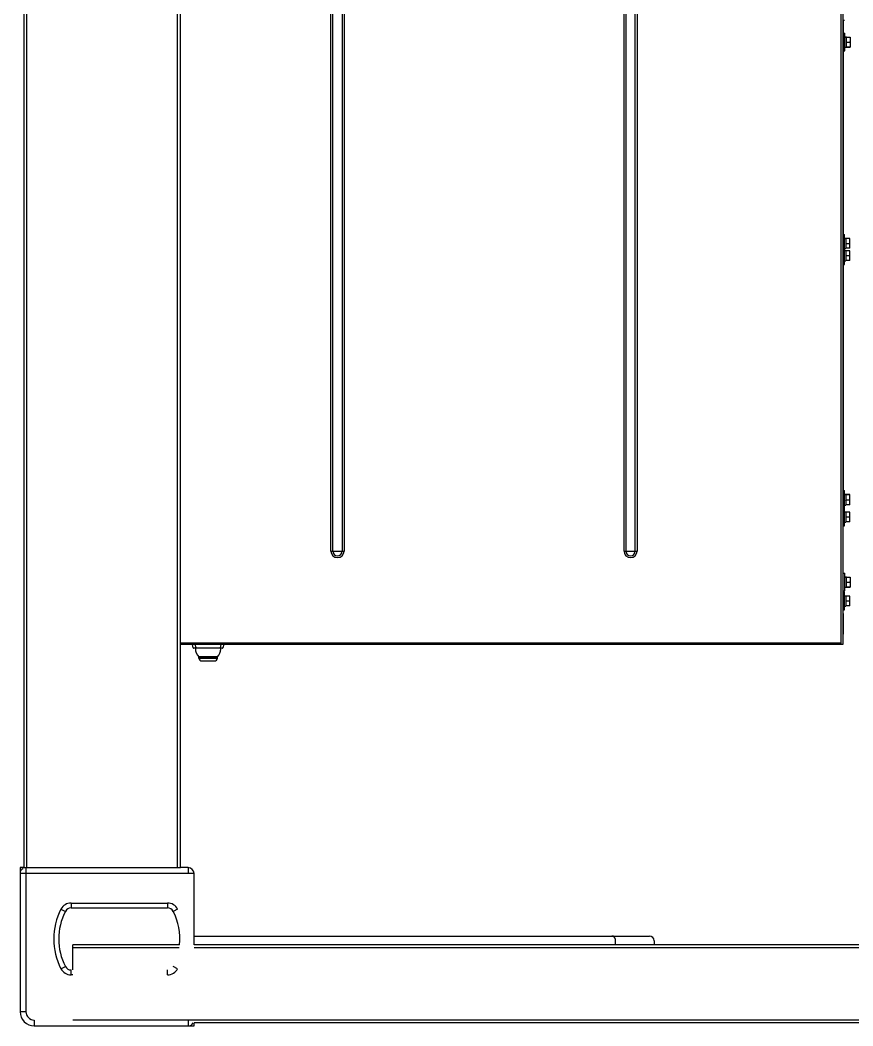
# Model space of a CAD drawing. Header units: millimetres. Extents: x 32496 to 166256, y 3504 to 23939.
# Drawn here: x 39995 to 40847, y 19729 to 20758 of the extents above; entities that cross this region are included whole.
import ezdxf

# ---------------------------------------------------------------- set-up
doc = ezdxf.new("R2010")
doc.units = ezdxf.units.MM
for name, color, linetype in [('2401-01144-S-M6-16HWM_1_0', 7, 'Continuous'), ('4215-19366_1_1_0', 7, 'Continuous'), ('4215-19374_1_1_0', 7, 'Continuous'), ('4215-23304_2_1_1_0', 7, 'Continuous'), ('FG-S120X100-_0', 7, 'Continuous'), ('FG-S160X160-2114_0', 7, 'Continuous'), ('PRT0001_1_1_1_1_1_1_0', 7, 'Continuous'), ('PRT0007_1_1_1_1_1_1_0', 7, 'Continuous'), ('PRT0023_1_1_1_1_1_1_0', 7, 'Continuous'), ('S04S0230_0', 7, 'Continuous'), ('SJIAOJIAN-2_0', 7, 'Continuous'), ('SJIAOJIAN_0', 7, 'Continuous')]:
    doc.layers.add(name, color=color, linetype=linetype)

msp = doc.modelspace()

# ---------------------------------------------------------------- linework, layer by layer
at = {"layer": '2401-01144-S-M6-16HWM_1_0', "color": 7, "linetype": 'Continuous'}
for p, q in [((40836.64, 20758.388), (40838.24, 20758.388)), ((40836.94, 20744.888), (40838.54, 20744.888)), ((40838.54, 20726.888), (40838.54, 20744.888)), ((40838.54, 20741.238), (40840.14, 20741.238)), ((40840.14, 20741.238), (40840.14, 20730.538)), ((40840.44, 20740.929), (40843.84, 20740.929)), ((40840.44, 20735.972), (40843.84, 20735.972)), ((40844.14, 20740.92), (40844.14, 20730.856)), ((40836.94, 20726.888), (40838.54, 20726.888)), ((40838.54, 20730.538), (40840.14, 20730.538)), ((40840.44, 20730.93), (40843.84, 20730.93)), ((40840.44, 20730.847), (40843.84, 20730.847)), ((40836.64, 20538.888), (40838.24, 20538.888)), ((40838.24, 20526.388), (40838.24, 20538.888)), ((40838.24, 20535.238), (40839.84, 20535.238)), ((40839.84, 20535.238), (40839.84, 20524.538)), ((40843.84, 20534.888), (40839.84, 20534.888)), ((40840.14, 20529.888), (40843.54, 20529.888)), ((40843.84, 20524.888), (40843.84, 20534.888)), ((40836.64, 20526.388), (40838.24, 20526.388)), ((40838.24, 20508.388), (40838.24, 20526.388)), ((40838.24, 20524.538), (40839.84, 20524.538)), ((40838.24, 20522.738), (40839.84, 20522.738)), ((40843.84, 20524.888), (40839.84, 20524.888)), ((40839.84, 20522.738), (40839.84, 20512.038)), ((40843.84, 20522.388), (40839.84, 20522.388)), ((40843.84, 20512.388), (40843.84, 20522.388)), ((40836.64, 20508.388), (40838.24, 20508.388)), ((40838.24, 20512.038), (40839.84, 20512.038)), ((40843.84, 20512.388), (40839.84, 20512.388)), ((40840.14, 20517.388), (40843.54, 20517.388)), ((40836.64, 20276.888), (40838.24, 20276.888)), ((40836.64, 20276.388), (40838.24, 20276.388)), ((40838.24, 20276.388), (40838.24, 20276.888)), ((40838.24, 20258.388), (40838.24, 20276.388)), ((40838.24, 20273.238), (40839.84, 20273.238)), ((40838.24, 20272.738), (40839.84, 20272.738)), ((40839.84, 20273.238), (40839.84, 20272.738)), ((40843.84, 20272.888), (40839.84, 20272.888)), ((40839.84, 20272.738), (40839.84, 20262.038)), ((40843.84, 20272.388), (40839.84, 20272.388)), ((40843.84, 20272.388), (40843.84, 20272.888)), ((40843.84, 20262.388), (40843.84, 20272.388)), ((40838.24, 20262.038), (40839.84, 20262.038)), ((40843.84, 20262.388), (40839.84, 20262.388)), ((40840.14, 20267.388), (40843.54, 20267.388)), ((40836.64, 20258.388), (40838.24, 20258.388)), ((40838.24, 20240.888), (40838.24, 20258.388)), ((40838.24, 20255.238), (40839.84, 20255.238)), ((40839.84, 20255.238), (40839.84, 20244.538)), ((40843.84, 20254.888), (40839.84, 20254.888)), ((40843.84, 20244.888), (40843.84, 20254.888)), ((40836.64, 20240.888), (40838.24, 20240.888)), ((40838.24, 20244.538), (40839.84, 20244.538)), ((40843.84, 20244.888), (40839.84, 20244.888)), ((40840.14, 20249.888), (40843.54, 20249.888)), ((40836.94, 20192.138), (40838.54, 20192.138)), ((40838.54, 20174.138), (40838.54, 20192.138)), ((40838.54, 20188.488), (40840.14, 20188.488)), ((40840.14, 20188.488), (40840.14, 20177.788)), ((40840.44, 20188.179), (40843.84, 20188.179)), ((40840.44, 20183.222), (40843.84, 20183.222)), ((40844.14, 20188.17), (40844.14, 20178.106)), ((40836.64, 20172.888), (40838.24, 20172.888)), ((40836.94, 20174.138), (40838.54, 20174.138)), ((40838.24, 20154.888), (40838.24, 20172.888)), ((40838.24, 20169.238), (40839.84, 20169.238)), ((40838.54, 20177.788), (40840.14, 20177.788)), ((40839.84, 20169.238), (40839.84, 20158.538)), ((40843.84, 20168.888), (40839.84, 20168.888)), ((40840.44, 20178.18), (40843.84, 20178.18)), ((40840.44, 20178.097), (40843.84, 20178.097)), ((40843.84, 20158.888), (40843.84, 20168.888)), ((40838.24, 20158.538), (40839.84, 20158.538)), ((40843.84, 20158.888), (40839.84, 20158.888)), ((40840.14, 20163.888), (40843.54, 20163.888)), ((40836.64, 20154.888), (40838.24, 20154.888))]:
    msp.add_line(p, q, dxfattribs=at)
for points, knots in [([(40840.44, 20740.929), (40840.413, 20740.929), (40840.313, 20740.926), (40840.213, 20740.923), (40840.14, 20740.92)], [0, 0, 0, 0, 0.26550087, 1, 1, 1, 1]), ([(40840.14, 20740.363), (40840.163, 20740.411), (40840.256, 20740.603), (40840.359, 20740.791), (40840.44, 20740.929)], [0, 0, 0, 0, 0.24910136, 1, 1, 1, 1]), ([(40840.44, 20735.972), (40840.413, 20736.018), (40840.307, 20736.204), (40840.208, 20736.394), (40840.14, 20736.538)], [0, 0, 0, 0, 0.25093195, 1, 1, 1, 1]), ([(40840.14, 20735.396), (40840.163, 20735.445), (40840.256, 20735.64), (40840.359, 20735.831), (40840.44, 20735.972)], [0, 0, 0, 0, 0.24921086, 1, 1, 1, 1]), ([(40843.84, 20740.929), (40843.866, 20740.929), (40843.966, 20740.926), (40844.066, 20740.923), (40844.14, 20740.92)], [0, 0, 0, 0, 0.26550234, 1, 1, 1, 1]), ([(40844.14, 20740.363), (40844.117, 20740.411), (40844.023, 20740.603), (40843.921, 20740.791), (40843.84, 20740.929)], [0, 0, 0, 0, 0.24910103, 1, 1, 1, 1]), ([(40843.84, 20735.972), (40843.867, 20736.018), (40843.973, 20736.204), (40844.071, 20736.394), (40844.14, 20736.538)], [0, 0, 0, 0, 0.25093247, 1, 1, 1, 1]), ([(40844.14, 20735.396), (40844.117, 20735.445), (40844.023, 20735.64), (40843.921, 20735.831), (40843.84, 20735.972)], [0, 0, 0, 0, 0.24921052, 1, 1, 1, 1]), ([(40840.44, 20730.93), (40840.413, 20730.978), (40840.307, 20731.167), (40840.208, 20731.36), (40840.14, 20731.507)], [0, 0, 0, 0, 0.2508241, 1, 1, 1, 1]), ([(40840.14, 20730.921), (40840.163, 20730.922), (40840.263, 20730.925), (40840.363, 20730.928), (40840.44, 20730.93)], [0, 0, 0, 0, 0.2337023, 1, 1, 1, 1]), ([(40840.44, 20730.847), (40840.413, 20730.848), (40840.313, 20730.851), (40840.213, 20730.854), (40840.14, 20730.856)], [0, 0, 0, 0, 0.26550087, 1, 1, 1, 1]), ([(40843.84, 20730.93), (40843.867, 20730.978), (40843.973, 20731.167), (40844.071, 20731.36), (40844.14, 20731.507)], [0, 0, 0, 0, 0.25082461, 1, 1, 1, 1]), ([(40844.14, 20730.921), (40844.116, 20730.922), (40844.016, 20730.925), (40843.916, 20730.928), (40843.84, 20730.93)], [0, 0, 0, 0, 0.23370306, 1, 1, 1, 1]), ([(40843.84, 20730.847), (40843.866, 20730.848), (40843.966, 20730.851), (40844.066, 20730.854), (40844.14, 20730.856)], [0, 0, 0, 0, 0.26550234, 1, 1, 1, 1]), ([(40839.84, 20534.317), (40839.863, 20534.365), (40839.956, 20534.559), (40840.059, 20534.748), (40840.14, 20534.888)], [0, 0, 0, 0, 0.24915729, 1, 1, 1, 1]), ([(40840.14, 20529.888), (40840.113, 20529.935), (40840.007, 20530.122), (40839.908, 20530.314), (40839.84, 20530.46)], [0, 0, 0, 0, 0.25087687, 1, 1, 1, 1]), ([(40839.84, 20529.317), (40839.863, 20529.365), (40839.956, 20529.559), (40840.059, 20529.748), (40840.14, 20529.888)], [0, 0, 0, 0, 0.24915729, 1, 1, 1, 1]), ([(40843.84, 20534.317), (40843.817, 20534.365), (40843.723, 20534.559), (40843.621, 20534.748), (40843.54, 20534.888)], [0, 0, 0, 0, 0.24915695, 1, 1, 1, 1]), ([(40843.54, 20529.888), (40843.567, 20529.935), (40843.673, 20530.122), (40843.771, 20530.314), (40843.84, 20530.46)], [0, 0, 0, 0, 0.25087739, 1, 1, 1, 1]), ([(40843.84, 20529.317), (40843.817, 20529.365), (40843.723, 20529.559), (40843.621, 20529.748), (40843.54, 20529.888)], [0, 0, 0, 0, 0.24915695, 1, 1, 1, 1]), ([(40840.14, 20524.888), (40840.113, 20524.935), (40840.007, 20525.122), (40839.908, 20525.314), (40839.84, 20525.46)], [0, 0, 0, 0, 0.25087687, 1, 1, 1, 1]), ([(40839.84, 20521.817), (40839.863, 20521.865), (40839.956, 20522.059), (40840.059, 20522.248), (40840.14, 20522.388)], [0, 0, 0, 0, 0.24915729, 1, 1, 1, 1]), ([(40840.14, 20517.388), (40840.113, 20517.435), (40840.007, 20517.622), (40839.908, 20517.814), (40839.84, 20517.96)], [0, 0, 0, 0, 0.25087687, 1, 1, 1, 1]), ([(40843.54, 20524.888), (40843.567, 20524.935), (40843.673, 20525.122), (40843.771, 20525.314), (40843.84, 20525.46)], [0, 0, 0, 0, 0.25087739, 1, 1, 1, 1]), ([(40843.84, 20521.817), (40843.817, 20521.865), (40843.723, 20522.059), (40843.621, 20522.248), (40843.54, 20522.388)], [0, 0, 0, 0, 0.24915695, 1, 1, 1, 1]), ([(40843.54, 20517.388), (40843.567, 20517.435), (40843.673, 20517.622), (40843.771, 20517.814), (40843.84, 20517.96)], [0, 0, 0, 0, 0.25087739, 1, 1, 1, 1]), ([(40839.84, 20516.817), (40839.863, 20516.865), (40839.956, 20517.059), (40840.059, 20517.248), (40840.14, 20517.388)], [0, 0, 0, 0, 0.24915729, 1, 1, 1, 1]), ([(40840.14, 20512.388), (40840.113, 20512.435), (40840.007, 20512.622), (40839.908, 20512.814), (40839.84, 20512.96)], [0, 0, 0, 0, 0.25087687, 1, 1, 1, 1]), ([(40843.84, 20516.817), (40843.817, 20516.865), (40843.723, 20517.059), (40843.621, 20517.248), (40843.54, 20517.388)], [0, 0, 0, 0, 0.24915695, 1, 1, 1, 1]), ([(40843.54, 20512.388), (40843.567, 20512.435), (40843.673, 20512.622), (40843.771, 20512.814), (40843.84, 20512.96)], [0, 0, 0, 0, 0.25087739, 1, 1, 1, 1]), ([(40839.84, 20271.817), (40839.863, 20271.865), (40839.956, 20272.059), (40840.059, 20272.248), (40840.14, 20272.388)], [0, 0, 0, 0, 0.24915729, 1, 1, 1, 1]), ([(40839.874, 20272.388), (40839.894, 20272.431), (40839.978, 20272.6), (40840.069, 20272.765), (40840.14, 20272.888)], [0, 0, 0, 0, 0.2492687, 1, 1, 1, 1]), ([(40843.806, 20272.388), (40843.785, 20272.431), (40843.701, 20272.6), (40843.611, 20272.765), (40843.54, 20272.888)], [0, 0, 0, 0, 0.24926794, 1, 1, 1, 1]), ([(40843.84, 20271.817), (40843.817, 20271.865), (40843.723, 20272.059), (40843.621, 20272.248), (40843.54, 20272.388)], [0, 0, 0, 0, 0.24915695, 1, 1, 1, 1]), ([(40840.14, 20267.388), (40840.113, 20267.435), (40840.007, 20267.622), (40839.908, 20267.814), (40839.84, 20267.96)], [0, 0, 0, 0, 0.25087687, 1, 1, 1, 1]), ([(40839.84, 20266.817), (40839.863, 20266.865), (40839.956, 20267.059), (40840.059, 20267.248), (40840.14, 20267.388)], [0, 0, 0, 0, 0.24915729, 1, 1, 1, 1]), ([(40840.14, 20262.388), (40840.113, 20262.435), (40840.007, 20262.622), (40839.908, 20262.814), (40839.84, 20262.96)], [0, 0, 0, 0, 0.25087687, 1, 1, 1, 1]), ([(40843.54, 20267.388), (40843.567, 20267.435), (40843.673, 20267.622), (40843.771, 20267.814), (40843.84, 20267.96)], [0, 0, 0, 0, 0.25087739, 1, 1, 1, 1]), ([(40843.84, 20266.817), (40843.817, 20266.865), (40843.723, 20267.059), (40843.621, 20267.248), (40843.54, 20267.388)], [0, 0, 0, 0, 0.24915695, 1, 1, 1, 1]), ([(40843.54, 20262.388), (40843.567, 20262.435), (40843.673, 20262.622), (40843.771, 20262.814), (40843.84, 20262.96)], [0, 0, 0, 0, 0.25087739, 1, 1, 1, 1]), ([(40839.84, 20254.317), (40839.863, 20254.365), (40839.956, 20254.559), (40840.059, 20254.748), (40840.14, 20254.888)], [0, 0, 0, 0, 0.24915729, 1, 1, 1, 1]), ([(40840.14, 20249.888), (40840.113, 20249.935), (40840.007, 20250.122), (40839.908, 20250.314), (40839.84, 20250.46)], [0, 0, 0, 0, 0.25087687, 1, 1, 1, 1]), ([(40843.84, 20254.317), (40843.817, 20254.365), (40843.723, 20254.559), (40843.621, 20254.748), (40843.54, 20254.888)], [0, 0, 0, 0, 0.24915695, 1, 1, 1, 1]), ([(40843.54, 20249.888), (40843.567, 20249.935), (40843.673, 20250.122), (40843.771, 20250.314), (40843.84, 20250.46)], [0, 0, 0, 0, 0.25087739, 1, 1, 1, 1]), ([(40839.84, 20249.317), (40839.863, 20249.365), (40839.956, 20249.559), (40840.059, 20249.748), (40840.14, 20249.888)], [0, 0, 0, 0, 0.24915729, 1, 1, 1, 1]), ([(40840.14, 20244.888), (40840.113, 20244.935), (40840.007, 20245.122), (40839.908, 20245.314), (40839.84, 20245.46)], [0, 0, 0, 0, 0.25087687, 1, 1, 1, 1]), ([(40843.84, 20249.317), (40843.817, 20249.365), (40843.723, 20249.559), (40843.621, 20249.748), (40843.54, 20249.888)], [0, 0, 0, 0, 0.24915695, 1, 1, 1, 1]), ([(40843.54, 20244.888), (40843.567, 20244.935), (40843.673, 20245.122), (40843.771, 20245.314), (40843.84, 20245.46)], [0, 0, 0, 0, 0.25087739, 1, 1, 1, 1]), ([(40840.44, 20188.179), (40840.413, 20188.179), (40840.313, 20188.176), (40840.213, 20188.173), (40840.14, 20188.17)], [0, 0, 0, 0, 0.26550087, 1, 1, 1, 1]), ([(40840.14, 20187.613), (40840.163, 20187.661), (40840.256, 20187.853), (40840.359, 20188.041), (40840.44, 20188.179)], [0, 0, 0, 0, 0.24910136, 1, 1, 1, 1]), ([(40840.44, 20183.222), (40840.413, 20183.268), (40840.307, 20183.454), (40840.208, 20183.644), (40840.14, 20183.788)], [0, 0, 0, 0, 0.25093195, 1, 1, 1, 1]), ([(40840.14, 20182.646), (40840.163, 20182.695), (40840.256, 20182.89), (40840.359, 20183.081), (40840.44, 20183.222)], [0, 0, 0, 0, 0.24921086, 1, 1, 1, 1]), ([(40840.44, 20178.18), (40840.413, 20178.228), (40840.307, 20178.417), (40840.208, 20178.61), (40840.14, 20178.757)], [0, 0, 0, 0, 0.2508241, 1, 1, 1, 1]), ([(40843.84, 20188.179), (40843.866, 20188.179), (40843.966, 20188.176), (40844.066, 20188.173), (40844.14, 20188.17)], [0, 0, 0, 0, 0.26550234, 1, 1, 1, 1]), ([(40844.14, 20187.613), (40844.117, 20187.661), (40844.023, 20187.853), (40843.921, 20188.041), (40843.84, 20188.179)], [0, 0, 0, 0, 0.24910103, 1, 1, 1, 1]), ([(40843.84, 20183.222), (40843.867, 20183.268), (40843.973, 20183.454), (40844.071, 20183.644), (40844.14, 20183.788)], [0, 0, 0, 0, 0.25093247, 1, 1, 1, 1]), ([(40844.14, 20182.646), (40844.117, 20182.695), (40844.023, 20182.89), (40843.921, 20183.081), (40843.84, 20183.222)], [0, 0, 0, 0, 0.24921052, 1, 1, 1, 1]), ([(40843.84, 20178.18), (40843.867, 20178.228), (40843.973, 20178.417), (40844.071, 20178.61), (40844.14, 20178.757)], [0, 0, 0, 0, 0.25082461, 1, 1, 1, 1]), ([(40839.84, 20168.317), (40839.863, 20168.365), (40839.956, 20168.559), (40840.059, 20168.748), (40840.14, 20168.888)], [0, 0, 0, 0, 0.24915729, 1, 1, 1, 1]), ([(40840.14, 20178.171), (40840.163, 20178.172), (40840.263, 20178.175), (40840.363, 20178.178), (40840.44, 20178.18)], [0, 0, 0, 0, 0.2337023, 1, 1, 1, 1]), ([(40840.44, 20178.097), (40840.413, 20178.098), (40840.313, 20178.101), (40840.213, 20178.104), (40840.14, 20178.106)], [0, 0, 0, 0, 0.26550087, 1, 1, 1, 1]), ([(40843.84, 20168.317), (40843.817, 20168.365), (40843.723, 20168.559), (40843.621, 20168.748), (40843.54, 20168.888)], [0, 0, 0, 0, 0.24915695, 1, 1, 1, 1]), ([(40844.14, 20178.171), (40844.116, 20178.172), (40844.016, 20178.175), (40843.916, 20178.178), (40843.84, 20178.18)], [0, 0, 0, 0, 0.23370306, 1, 1, 1, 1]), ([(40843.84, 20178.097), (40843.866, 20178.098), (40843.966, 20178.101), (40844.066, 20178.104), (40844.14, 20178.106)], [0, 0, 0, 0, 0.26550234, 1, 1, 1, 1]), ([(40840.14, 20163.888), (40840.113, 20163.935), (40840.007, 20164.122), (40839.908, 20164.314), (40839.84, 20164.46)], [0, 0, 0, 0, 0.25087687, 1, 1, 1, 1]), ([(40839.84, 20163.317), (40839.863, 20163.365), (40839.956, 20163.559), (40840.059, 20163.748), (40840.14, 20163.888)], [0, 0, 0, 0, 0.24915729, 1, 1, 1, 1]), ([(40840.14, 20158.888), (40840.113, 20158.935), (40840.007, 20159.122), (40839.908, 20159.314), (40839.84, 20159.46)], [0, 0, 0, 0, 0.25087687, 1, 1, 1, 1]), ([(40843.54, 20163.888), (40843.567, 20163.935), (40843.673, 20164.122), (40843.771, 20164.314), (40843.84, 20164.46)], [0, 0, 0, 0, 0.25087739, 1, 1, 1, 1]), ([(40843.84, 20163.317), (40843.817, 20163.365), (40843.723, 20163.559), (40843.621, 20163.748), (40843.54, 20163.888)], [0, 0, 0, 0, 0.24915695, 1, 1, 1, 1]), ([(40843.54, 20158.888), (40843.567, 20158.935), (40843.673, 20159.122), (40843.771, 20159.314), (40843.84, 20159.46)], [0, 0, 0, 0, 0.25087739, 1, 1, 1, 1])]:
    msp.add_open_spline(points, degree=3, knots=knots, dxfattribs=at)
at = {"layer": '4215-19366_1_1_0', "color": 7, "linetype": 'Continuous'}
for p, q in [((40836.94, 20758.388), (40836.94, 20538.888)), ((40836.64, 20719.388), (40836.94, 20719.388)), ((40836.94, 20717.388), (40836.64, 20717.388)), ((40836.94, 20508.388), (40836.94, 20276.888)), ((40836.94, 20288.888), (40836.64, 20288.888)), ((40836.94, 20172.888), (40836.94, 20240.888)), ((40836.94, 20153.888), (40836.64, 20153.888)), ((40836.94, 20153.888), (40836.94, 20154.888))]:
    msp.add_line(p, q, dxfattribs=at)
at = {"layer": '4215-19374_1_1_0', "color": 7, "linetype": 'Continuous'}
for p, q in [((40836.64, 20150.888), (40836.94, 20150.888)), ((40836.94, 20150.888), (40836.94, 20129.888)), ((40836.94, 20129.888), (40836.64, 20129.888))]:
    msp.add_line(p, q, dxfattribs=at)
at = {"layer": '4215-19374_1_1_0', "color": 9, "linetype": 'Continuous'}
msp.add_line((40836.94, 20149.688), (40836.64, 20149.688), dxfattribs=at)
at = {"layer": '4215-19374_1_1_0', "color": 7, "linetype": 'Continuous'}
msp.add_arc((40834.94, 20130.888), 2, 328.399963, 329.999216, dxfattribs=at)
at = {"layer": '4215-23304_2_1_1_0', "color": 9, "linetype": 'Continuous'}
for p, q in [((40834.94, 20120.838), (40834.94, 21438.938)), ((40312.732, 20214.888), (40312.732, 21344.888)), ((40314.595, 20214.888), (40314.595, 21344.888)), ((40324.285, 21344.888), (40324.285, 20214.888)), ((40326.148, 21344.888), (40326.148, 20214.888)), ((40612.732, 20214.888), (40612.732, 21344.888)), ((40614.595, 21344.888), (40614.595, 20214.888)), ((40624.285, 20214.888), (40624.285, 21344.888)), ((40626.148, 21344.888), (40626.148, 20214.888)), ((40312.732, 20214.888), (40326.148, 20214.888)), ((40612.732, 20214.888), (40626.148, 20214.888)), ((40158.64, 20120.838), (40834.94, 20120.838))]:
    msp.add_line(p, q, dxfattribs=at)
at = {"layer": '4215-23304_2_1_1_0', "color": 7, "linetype": 'Continuous'}
for p, q in [((40836.64, 21440.638), (40836.64, 20119.138)), ((40836.64, 20119.138), (40158.64, 20119.138)), ((40834.94, 20119.138), (40834.94, 20120.838))]:
    msp.add_line(p, q, dxfattribs=at)
at = {"layer": '4215-23304_2_1_1_0', "color": 9, "linetype": 'Continuous'}
for centre, radius in [((40319.44, 20214.888), 6.708), ((40319.44, 20214.888), 4.845), ((40619.44, 20214.888), 6.708), ((40619.44, 20214.888), 4.845)]:
    msp.add_arc(centre, radius, 180, 0, dxfattribs=at)
at = {"layer": 'FG-S120X100-_0', "color": 7, "linetype": 'Continuous'}
for p, q in [((40172.64, 19820.888), (40638.64, 19820.888)), ((40603.64, 19817.888), (40603.64, 19811.888)), ((40643.64, 19815.888), (40643.64, 19811.888))]:
    msp.add_line(p, q, dxfattribs=at)
msp.add_arc((40638.64, 19815.888), 5, 0, 90, dxfattribs=at)
msp.add_ellipse((40600.176, 19817.888), major_axis=(3.464, 0), ratio=0.8660254, start_param=0, end_param=1.57079633, dxfattribs=at)
at = {"layer": 'FG-S160X160-2114_0', "color": 7, "linetype": 'Continuous'}
for p, q in [((39998.64, 19890.888), (39998.64, 22004.888)), ((40158.64, 19890.888), (40158.64, 22004.888)), ((39998.64, 19890.888), (40158.64, 19890.888))]:
    msp.add_line(p, q, dxfattribs=at)
at = {"layer": 'FG-S160X160-2114_0', "color": 9, "linetype": 'Continuous'}
for p, q in [((40001.64, 19890.888), (40001.64, 22004.888)), ((40155.64, 19890.888), (40155.64, 22004.888))]:
    msp.add_line(p, q, dxfattribs=at)
at = {"layer": 'PRT0001_1_1_1_1_1_1_0', "color": 7, "linetype": 'Continuous'}
for p, q in [((40171.827, 20115.772), (40171.043, 20119.138)), ((40202.987, 20119.138), (40202.206, 20115.778)), ((40201.719, 20115.391), (40172.314, 20115.385)), ((40202.206, 20115.778), (40202.206, 20115.778))]:
    msp.add_line(p, q, dxfattribs=at)
at = {"layer": 'PRT0001_1_1_1_1_1_1_0', "color": 9, "linetype": 'Continuous'}
for p, q in [((40174.805, 20115.821), (40173.916, 20119.146)), ((40174.805, 20115.821), (40173.918, 20119.138)), ((40200.115, 20119.146), (40199.228, 20115.826)), ((40200.113, 20119.138), (40199.228, 20115.826)), ((40174.805, 20115.821), (40199.228, 20115.826)), ((40174.805, 20115.821), (40174.805, 20115.386)), ((40199.228, 20115.39), (40199.228, 20115.826))]:
    msp.add_line(p, q, dxfattribs=at)
at = {"layer": 'PRT0001_1_1_1_1_1_1_0', "color": 7, "linetype": 'Continuous'}
for centre, start, end in [((40172.314, 20115.885), 193.09806, 270.010398), ((40201.719, 20115.891), 270.010626, 346.935113)]:
    msp.add_arc(centre, 0.5, start, end, dxfattribs=at)
at = {"layer": 'PRT0001_1_1_1_1_1_1_0', "color": 9, "linetype": 'Continuous'}
for points, knots in [([(40171.827, 20115.772), (40171.827, 20115.77), (40171.833, 20115.768), (40171.844, 20115.766), (40171.863, 20115.763), (40171.901, 20115.76), (40171.967, 20115.757), (40172.066, 20115.754), (40172.192, 20115.753), (40172.342, 20115.753), (40172.517, 20115.754), (40172.792, 20115.758), (40173.179, 20115.766), (40173.686, 20115.78), (40174.235, 20115.799), (40174.613, 20115.813), (40174.805, 20115.821)], [0, 0, 0, 0, 0.00179134, 0.00573022, 0.01197499, 0.0205512, 0.04470621, 0.0780576, 0.12027002, 0.17097634, 0.22966773, 0.29574882, 0.44740597, 0.61978654, 0.80639814, 1, 1, 1, 1]), ([(40199.228, 20115.826), (40199.42, 20115.818), (40199.798, 20115.803), (40200.347, 20115.785), (40200.854, 20115.771), (40201.241, 20115.763), (40201.516, 20115.76), (40201.69, 20115.758), (40201.841, 20115.758), (40201.967, 20115.76), (40202.066, 20115.762), (40202.132, 20115.765), (40202.17, 20115.769), (40202.189, 20115.771), (40202.2, 20115.774), (40202.206, 20115.776), (40202.206, 20115.778)], [0, 0, 0, 0, 0.19360254, 0.380202, 0.55255253, 0.70419069, 0.77027405, 0.82897633, 0.87969351, 0.92191327, 0.95526993, 0.97942784, 0.98800365, 0.99424874, 0.99819164, 1, 1, 1, 1])]:
    msp.add_open_spline(points, degree=3, knots=knots, dxfattribs=at)
at = {"layer": 'PRT0007_1_1_1_1_1_1_0', "color": 9, "linetype": 'Continuous'}
for p, q in [((40177.761, 20106.481), (40177.548, 20106.481)), ((40178.009, 20106.481), (40177.761, 20106.481)), ((40196.255, 20106.484), (40178.009, 20106.481)), ((40196.487, 20106.484), (40196.255, 20106.484)), ((40196.487, 20106.484), (40196.489, 20106.484))]:
    msp.add_line(p, q, dxfattribs=at)
at = {"layer": 'PRT0007_1_1_1_1_1_1_0', "color": 7, "linetype": 'Continuous'}
for p, q in [((40196.27, 20106.39), (40177.766, 20106.386)), ((40199.854, 20115.391), (40199.854, 20113.341)), ((40199.934, 20114.996), (40199.911, 20115.039))]:
    msp.add_line(p, q, dxfattribs=at)
for centre, radius, start, end in [((40187.017, 20115.388), 13, 180.007548, 223.249283), ((40177.766, 20106.686), 0.3, 223.249263, 270.010579), ((40196.27, 20106.69), 0.3, 269.997316, 316.771925), ((40187.017, 20115.388), 13, 316.771878, 357.039077), ((40187.017, 20115.388), 13, 358.224755, 0.010615)]:
    msp.add_arc(centre, radius, start, end, dxfattribs=at)
at = {"layer": 'PRT0007_1_1_1_1_1_1_0', "color": 9, "linetype": 'Continuous'}
for centre, radius, start, end in [((40199.552, 20115.247), 0.464, 9.054625, 18.297207), ((40199.556, 20115.247), 0.459, 5.40319, 9.048238), ((40199.565, 20115.248), 0.451, 359.379569, 5.41213)]:
    msp.add_arc(centre, radius, start, end, dxfattribs=at)
at = {"layer": 'PRT0007_1_1_1_1_1_1_0', "color": 7, "linetype": 'Continuous'}
msp.add_open_spline([(40199.911, 20115.039), (40199.892, 20115.081), (40199.876, 20115.126), (40199.867, 20115.171)], degree=3, dxfattribs=at)
msp.add_open_spline([(40199.999, 20114.717), (40200, 20114.74), (40199.999, 20114.837), (40199.969, 20114.933), (40199.934, 20114.996)], degree=3, knots=[0, 0, 0, 0, 0.2469993, 1, 1, 1, 1], dxfattribs=at)
at = {"layer": 'PRT0023_1_1_1_1_1_1_0', "color": 7, "linetype": 'Continuous'}
for p, q in [((40177.568, 20105.386), (40177.568, 20106.386)), ((40177.75, 20106.386), (40177.568, 20106.386)), ((40196.509, 20106.39), (40196.269, 20106.39)), ((40196.468, 20106.39), (40196.468, 20105.39)), ((40196.509, 20105.39), (40196.509, 20106.39)), ((40180.569, 20102.387), (40193.469, 20102.389)), ((40196.468, 20105.39), (40196.509, 20105.39))]:
    msp.add_line(p, q, dxfattribs=at)
at = {"layer": 'PRT0023_1_1_1_1_1_1_0', "color": 9, "linetype": 'Continuous'}
msp.add_line((40177.568, 20105.386), (40196.468, 20105.39), dxfattribs=at)
at = {"layer": 'PRT0023_1_1_1_1_1_1_0', "color": 7, "linetype": 'Continuous'}
for centre, start, end in [((40180.568, 20105.387), 180.01058, 270.01058), ((40193.468, 20105.389), 270.01058, 0.01058), ((40193.509, 20105.389), 270.01058, 0.01058)]:
    msp.add_arc(centre, 3, start, end, dxfattribs=at)
at = {"layer": 'S04S0230_0', "color": 7, "linetype": 'Continuous'}
for p, q in [((40048.64, 19786.138), (40048.64, 19811.888)), ((40157.752, 19811.888), (40048.64, 19811.888)), ((52008.64, 19811.888), (40172.64, 19811.888)), ((52008.64, 19731.888), (40172.64, 19731.888))]:
    msp.add_line(p, q, dxfattribs=at)
at = {"layer": 'S04S0230_0', "color": 9, "linetype": 'Continuous'}
for p, q in [((40157.342, 19808.888), (40048.64, 19808.888)), ((52008.64, 19808.888), (40172.64, 19808.888)), ((52008.64, 19734.888), (40166.64, 19734.888))]:
    msp.add_line(p, q, dxfattribs=at)
at = {"layer": 'SJIAOJIAN-2_0', "color": 7, "linetype": 'Continuous'}
for p, q in [((39994.64, 19890.888), (39994.64, 19884.888)), ((39998.64, 19890.888), (39994.64, 19890.888)), ((40166.64, 19728.888), (40172.64, 19728.888)), ((40172.64, 19728.888), (40172.64, 19731.888))]:
    msp.add_line(p, q, dxfattribs=at)
at = {"layer": 'SJIAOJIAN_0', "color": 9, "linetype": 'Continuous'}
for p, q in [((40000.64, 19890.888), (40000.64, 19743.388)), ((40166.64, 19890.888), (40166.64, 19884.888)), ((40172.64, 19884.888), (39994.64, 19884.888)), ((40046.716, 19854.638), (40046.716, 19849.638)), ((40145.563, 19854.638), (40145.563, 19849.638)), ((40036.475, 19848.37), (40040.928, 19846.095)), ((40155.804, 19848.37), (40151.352, 19846.095)), ((40036.475, 19787.406), (40040.928, 19789.681)), ((40155.804, 19787.406), (40151.352, 19789.681)), ((40046.716, 19781.138), (40046.716, 19786.138)), ((40145.563, 19781.138), (40145.563, 19786.138)), ((40000.64, 19743.388), (39994.64, 19743.388)), ((40009.14, 19734.888), (40009.14, 19728.888)), ((40172.64, 19734.888), (40048.64, 19734.888)), ((40166.64, 19734.888), (40166.64, 19728.888))]:
    msp.add_line(p, q, dxfattribs=at)
at = {"layer": 'SJIAOJIAN_0', "color": 7, "linetype": 'Continuous'}
for p, q in [((40166.64, 19890.888), (40158.441, 19890.888)), ((39994.64, 19884.888), (39994.64, 19743.388)), ((40172.64, 19811.888), (40172.64, 19884.888)), ((40046.716, 19854.638), (40145.563, 19854.638)), ((40046.716, 19849.638), (40145.563, 19849.638)), ((40048.64, 19781.138), (40046.716, 19781.138)), ((40009.14, 19728.888), (40166.64, 19728.888))]:
    msp.add_line(p, q, dxfattribs=at)
for centre, radius, start, end in [((40000.64, 19884.888), 6, 119.906346, 180), ((40166.64, 19884.888), 6, 0, 90), ((40046.716, 19843.138), 11.5, 90, 152.937964), ((40046.716, 19843.138), 6.5, 90, 152.937964), ((40145.563, 19843.138), 11.5, 27.062036, 90), ((40145.563, 19843.138), 6.5, 27.062036, 90), ((40096.14, 19817.888), 67, 152.937964, 207.062036), ((40096.14, 19817.888), 62, 152.937964, 207.062036), ((40096.14, 19817.888), 62, 354.434075, 27.062036), ((40046.716, 19792.638), 11.5, 207.062036, 270), ((40046.716, 19792.638), 6.5, 207.062036, 270), ((40145.563, 19792.638), 11.5, 270, 332.937964), ((40009.14, 19743.388), 14.5, 180, 270), ((40166.64, 19734.888), 6, 270, 330)]:
    msp.add_arc(centre, radius, start, end, dxfattribs=at)
at = {"layer": 'SJIAOJIAN_0', "color": 9, "linetype": 'Continuous'}
msp.add_arc((40009.14, 19743.388), 8.5, 180, 270, dxfattribs=at)

doc.saveas('drawing.dxf')
